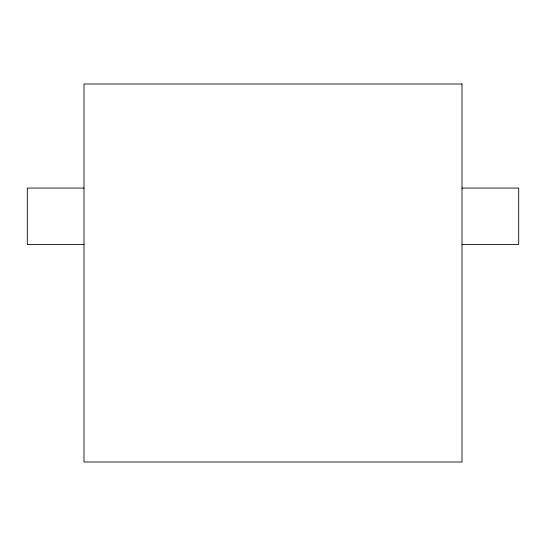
<?xml version="1.0" encoding="UTF-8"?>
<svg xmlns="http://www.w3.org/2000/svg" width="546" height="546" viewBox="0 0 546 546"><rect width="100%" height="100%" fill="white"/><g stroke="black" fill="none" stroke-linecap="round" stroke-linejoin="round"><path stroke-width="0.82" d="M84.002 188.07L27.3 188.07L27.3 244.526L84.002 244.526M461.998 188.07L518.7 188.07L518.7 244.526L461.998 244.526M461.998 84.002L84.002 84.002L84.002 461.998L461.998 461.998L461.998 84.002"/></g></svg>
